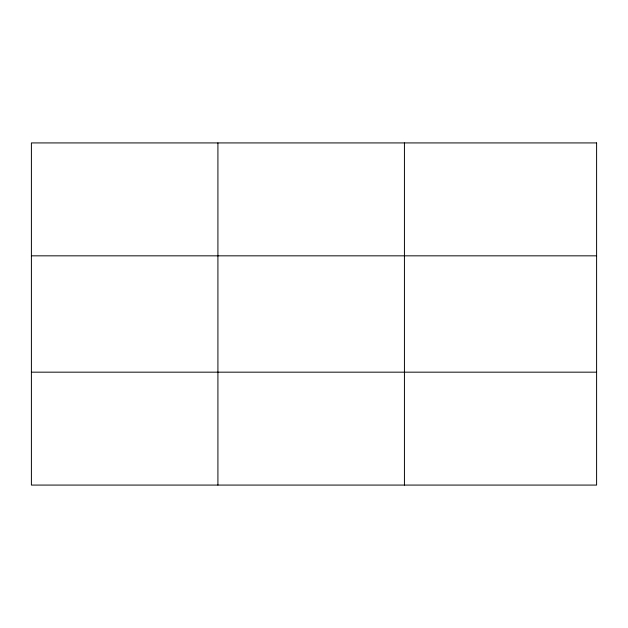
<?xml version="1.0" encoding="UTF-8"?>
<svg xmlns="http://www.w3.org/2000/svg" width="628" height="628" viewBox="0 0 628 628"><rect width="100%" height="100%" fill="white"/><g stroke="black" fill="none" stroke-linecap="round" stroke-linejoin="round"><path stroke-width="0.94" d="M217.916 142.925L217.916 485.075M404.432 142.925L404.432 485.075M31.4 255.832L596.6 255.832M31.4 372.169L596.6 372.169M596.6 142.925L596.6 485.075L31.4 485.075L31.4 142.925L596.6 142.925"/></g></svg>
